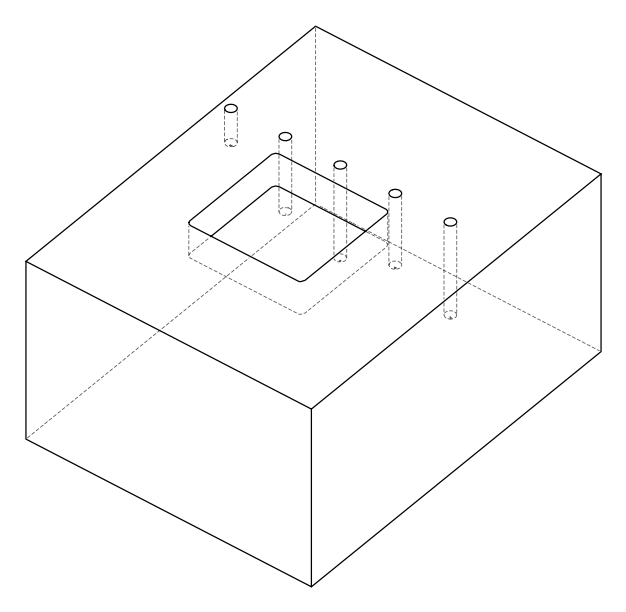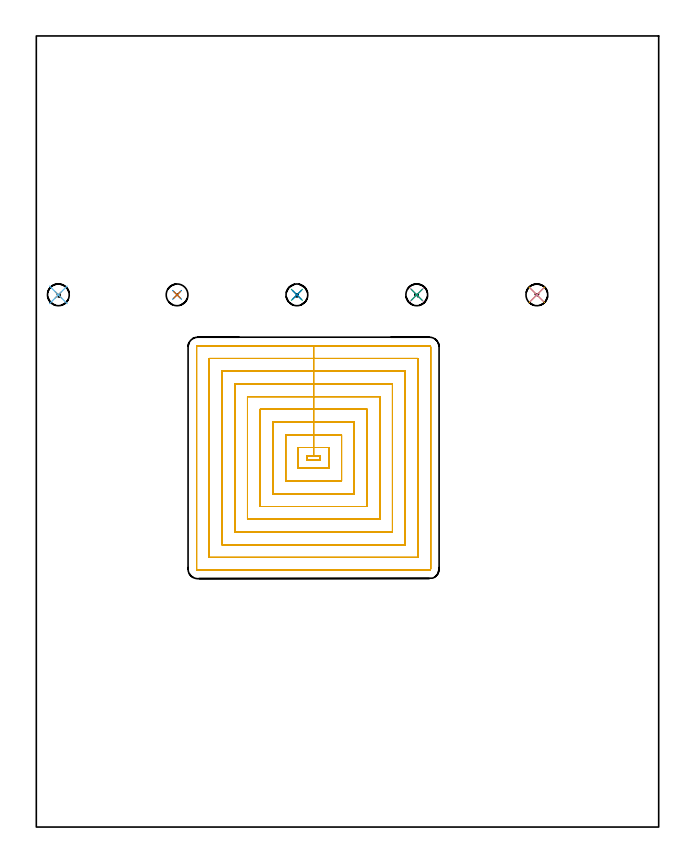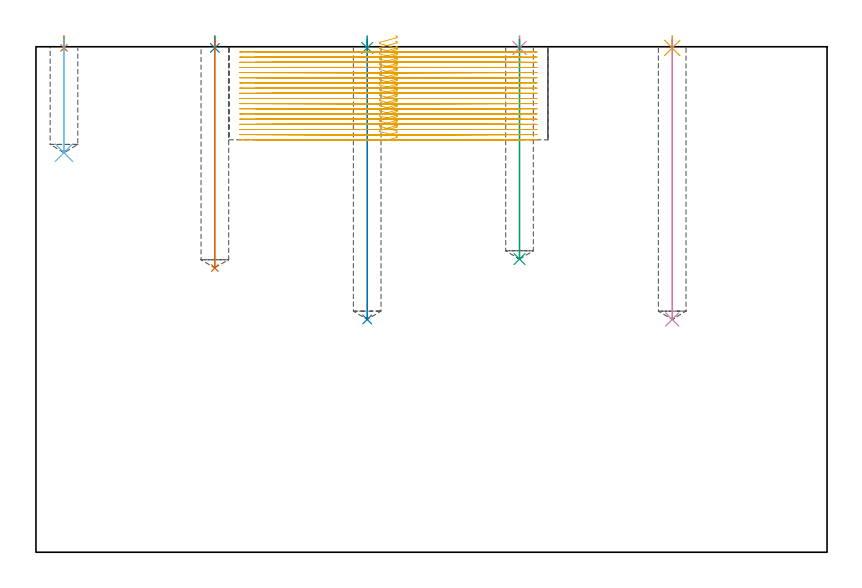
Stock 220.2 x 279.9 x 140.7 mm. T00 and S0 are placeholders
(PLAN: 11 operations, 2 tool changes, 63 min)
(1 SPOT_DRILL | STEP1POCKET | NXT0321_9005460120000 | 0.03 min | 2 mm3)
(2 SPOT_DRILL_1 | STEP1POCKET_1 | NXT0321_9005460120000 | 0.03 min | 0 mm3)
(3 SPOT_DRILL_2 | STEP1POCKET_2 | NXT0321_9005460120000 | 0.03 min | 0 mm3)
(4 SPOT_DRILL_3 | STEP1POCKET_3 | NXT0321_9005460120000 | 0.03 min | 0 mm3)
(5 SPOT_DRILL_4 | STEP1POCKET_4 | NXT0321_9005460120000 | 0.03 min | 1 mm3)
(6 DRILL_BLIND_HOLE_INTO_CENTER | STEP1POCKET | UGT0301_472 | 0.13 min | 1296 mm3)
(7 DRILL_BLIND_HOLE_INTO_CENTER_1 | STEP1POCKET_1 | UGT0301_472 | 0.26 min | 2784 mm3)
(8 DRILL_BLIND_HOLE_INTO_CENTER_2 | STEP1POCKET_2 | UGT0301_472 | 0.31 min | 3449 mm3)
(9 DRILL_BLIND_HOLE_INTO_CENTER_3 | STEP1POCKET_3 | UGT0301_472 | 0.25 min | 2670 mm3)
(10 DRILL_BLIND_HOLE_INTO_CENTER_4 | STEP1POCKET_4 | UGT0301_472 | 0.31 min | 3447 mm3)
(11 MILL_RECTANGULAR_POCKET | POCKET_RECTANGULAR_STRAIGHT | NXT0201_008 | Follow Part, ap 1.5, ae 75% | 61.62 min | 196180 mm3)
(TOOL NXT0321_9005460120000 | NC Spot Drill, 142deg, 12mm, Carbide, Uncoated | D12 PA142 FL30 Z2)
(TOOL UGT0301_472 | Carbide Drill 7.7 mm | D7.7 PA118 FL76 Z2)
(TOOL NXT0201_008 | ENDMILL 6mm [2P460-0600-NA 1630] | D6 FL26 Z6)
(OP 1 SPOT_DRILL)
G17 G21 G94 G90
T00 M6
G54
G17 G0 G90 X7.8 Y188.3 S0 M3
G43 Z150.7 H0
G94 G81 G98 Z140.369 F250. R143.7
G80
M5
M2
(OP 2 SPOT_DRILL_1)
G17 G21 G94 G90
T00 M6
G54
G17 G0 G90 X49.8 Y188.3 S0 M3
G43 Z150.7 H0
G94 G81 G98 Z140.369 F250. R143.7
G80
M5
M2
(OP 3 SPOT_DRILL_2)
G17 G21 G94 G90
T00 M6
G54
G17 G0 G90 X92.2 Y188.3 S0 M3
G43 Z150.7 H0
G94 G81 G98 Z140.369 F250. R143.7
G80
M5
M2
(OP 4 SPOT_DRILL_3)
G17 G21 G94 G90
T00 M6
G54
G17 G0 G90 X134.6 Y188.3 S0 M3
G43 Z150.7 H0
G94 G81 G98 Z140.369 F250. R143.7
G80
M5
M2
(OP 5 SPOT_DRILL_4)
G17 G21 G94 G90
T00 M6
G54
G17 G0 G90 X177.1 Y188.3 S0 M3
G43 Z150.7 H0
G94 G81 G98 Z140.369 F250. R143.7
G80
M5
M2
(OP 6 DRILL_BLIND_HOLE_INTO_CENTER)
G17 G21 G94 G90
T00 M6
G54
G17 G0 G90 X7.8 Y188.3 S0 M3
G43 Z150.7 H0
G94 G81 G98 Z111.2 F250. R142.7
G80
M5
M2
(OP 7 DRILL_BLIND_HOLE_INTO_CENTER_1)
G17 G21 G94 G90
T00 M6
G54
G17 G0 G90 X49.8 Y188.3 S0 M3
G43 Z150.7 H0
G94 G81 G98 Z79.1 F250. R142.7
G80
M5
M2
(OP 8 DRILL_BLIND_HOLE_INTO_CENTER_2)
G17 G21 G94 G90
T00 M6
G54
G17 G0 G90 X92.2 Y188.3 S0 M3
G43 Z150.7 H0
G94 G81 G98 Z64.8 F250. R142.7
G80
M5
M2
(OP 9 DRILL_BLIND_HOLE_INTO_CENTER_3)
G17 G21 G94 G90
T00 M6
G54
G17 G0 G90 X134.6 Y188.3 S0 M3
G43 Z150.7 H0
G94 G81 G98 Z81.6 F250. R142.7
G80
M5
M2
(OP 10 DRILL_BLIND_HOLE_INTO_CENTER_4)
G17 G21 G94 G90
T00 M6
G54
G17 G0 G90 X177.1 Y188.3 S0 M3
G43 Z150.7 H0
G94 G81 G98 Z64.8 F250. R142.7
G80
M5
M2
(OP 11 MILL_RECTANGULAR_POCKET)
G17 G21 G94 G90
T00 M6
G54
G17 G0 G90 X100.134 Y129.9 S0 M3
G43 Z150.7 H1
Z143.7
G94 G1 X100.5 Z143.602 F250.
Y131.3 Z143.227
X95.7 Z141.941
Y129.9 Z141.565
X100.5 Z140.279
Y131.3 Z139.904
X98.1 Z139.261
X95.7 F500.
Y129.9
X100.5
Y131.3
X98.1
Y134.3
X92.7
Y126.9
X103.5
Y134.3
X98.1
Y138.8
X88.2
Y122.4
X108.
Y138.8
X98.1
Y143.3
X83.7
Y117.9
X112.5
Y143.3
X98.1
Y147.8
X79.2
Y113.4
X117.
Y147.8
X98.1
Y152.3
X74.7
Y108.9
X121.5
Y152.3
X98.1
Y156.8
X70.2
Y104.4
X126.
Y156.8
X98.1
Y161.3
X65.7
Y99.9
X130.5
Y161.3
X98.1
Y165.8
X61.2
Y95.4
X135.
Y165.8
X98.1
Y170.3
X57.1
G3 X56.7 Y169.9 R0.4
G1 Y91.3
G3 X57.1 Y90.9 R0.4
G1 X139.1
G3 X139.5 Y91.3 R0.4
G1 Y169.9
G3 X139.1 Y170.3 R0.4
G1 X98.1
X97.1
G0 X100.134 Y129.9 Z142.261
G1 X100.5 Z142.163 F250.
Y131.3 Z141.788
X95.7 Z140.502
Y129.9 Z140.126
X100.5 Z138.84
Y131.3 Z138.465
X98.1 Z137.822
X95.7 F500.
Y129.9
X100.5
Y131.3
X98.1
Y134.3
X92.7
Y126.9
X103.5
Y134.3
X98.1
Y138.8
X88.2
Y122.4
X108.
Y138.8
X98.1
Y143.3
X83.7
Y117.9
X112.5
Y143.3
X98.1
Y147.8
X79.2
Y113.4
X117.
Y147.8
X98.1
Y152.3
X74.7
Y108.9
X121.5
Y152.3
X98.1
Y156.8
X70.2
Y104.4
X126.
Y156.8
X98.1
Y161.3
X65.7
Y99.9
X130.5
Y161.3
X98.1
Y165.8
X61.2
Y95.4
X135.
Y165.8
X98.1
Y170.3
X57.1
G3 X56.7 Y169.9 R0.4
G1 Y91.3
G3 X57.1 Y90.9 R0.4
G1 X139.1
G3 X139.5 Y91.3 R0.4
G1 Y169.9
G3 X139.1 Y170.3 R0.4
G1 X98.1
X97.1
G0 X100.134 Y129.9 Z140.822
G1 X100.5 Z140.724 F250.
Y131.3 Z140.349
X95.7 Z139.063
Y129.9 Z138.688
X100.5 Z137.401
Y131.3 Z137.026
X98.1 Z136.383
X95.7 F500.
Y129.9
X100.5
Y131.3
X98.1
Y134.3
X92.7
Y126.9
X103.5
Y134.3
X98.1
Y138.8
X88.2
Y122.4
X108.
Y138.8
X98.1
Y143.3
X83.7
Y117.9
X112.5
Y143.3
X98.1
Y147.8
X79.2
Y113.4
X117.
Y147.8
X98.1
Y152.3
X74.7
Y108.9
X121.5
Y152.3
X98.1
Y156.8
X70.2
Y104.4
X126.
Y156.8
X98.1
Y161.3
X65.7
Y99.9
X130.5
Y161.3
X98.1
Y165.8
X61.2
Y95.4
X135.
Y165.8
X98.1
Y170.3
X57.1
G3 X56.7 Y169.9 R0.4
G1 Y91.3
G3 X57.1 Y90.9 R0.4
G1 X139.1
G3 X139.5 Y91.3 R0.4
G1 Y169.9
G3 X139.1 Y170.3 R0.4
G1 X98.1
X97.1
G0 X100.134 Y129.9 Z139.383
G1 X100.5 Z139.285 F250.
Y131.3 Z138.91
X95.7 Z137.624
Y129.9 Z137.249
X100.5 Z135.963
Y131.3 Z135.587
X98.1 Z134.944
X95.7 F500.
Y129.9
X100.5
Y131.3
X98.1
Y134.3
X92.7
Y126.9
X103.5
Y134.3
X98.1
Y138.8
X88.2
Y122.4
X108.
Y138.8
X98.1
Y143.3
X83.7
Y117.9
X112.5
Y143.3
X98.1
Y147.8
X79.2
Y113.4
X117.
Y147.8
X98.1
Y152.3
X74.7
Y108.9
X121.5
Y152.3
X98.1
Y156.8
X70.2
Y104.4
X126.
Y156.8
X98.1
Y161.3
X65.7
Y99.9
X130.5
Y161.3
X98.1
Y165.8
X61.2
Y95.4
X135.
Y165.8
X98.1
Y170.3
X57.1
G3 X56.7 Y169.9 R0.4
G1 Y91.3
G3 X57.1 Y90.9 R0.4
G1 X139.1
G3 X139.5 Y91.3 R0.4
G1 Y169.9
G3 X139.1 Y170.3 R0.4
G1 X98.1
X97.1
G0 X100.134 Y129.9 Z137.944
G1 X100.5 Z137.846 F250.
Y131.3 Z137.471
X95.7 Z136.185
Y129.9 Z135.81
X100.5 Z134.524
Y131.3 Z134.149
X98.1 Z133.505
X95.7 F500.
Y129.9
X100.5
Y131.3
X98.1
Y134.3
X92.7
Y126.9
X103.5
Y134.3
X98.1
Y138.8
X88.2
Y122.4
X108.
Y138.8
X98.1
Y143.3
X83.7
Y117.9
X112.5
Y143.3
X98.1
Y147.8
X79.2
Y113.4
X117.
Y147.8
X98.1
Y152.3
X74.7
Y108.9
X121.5
Y152.3
X98.1
Y156.8
X70.2
Y104.4
X126.
Y156.8
X98.1
Y161.3
X65.7
Y99.9
X130.5
Y161.3
X98.1
Y165.8
X61.2
Y95.4
X135.
Y165.8
X98.1
Y170.3
X57.1
G3 X56.7 Y169.9 R0.4
G1 Y91.3
G3 X57.1 Y90.9 R0.4
G1 X139.1
G3 X139.5 Y91.3 R0.4
G1 Y169.9
G3 X139.1 Y170.3 R0.4
G1 X98.1
X97.1
G0 X100.134 Y129.9 Z136.505
G1 X100.5 Z136.407 F250.
Y131.3 Z136.032
X95.7 Z134.746
Y129.9 Z134.371
X100.5 Z133.085
Y131.3 Z132.71
X98.1 Z132.067
X95.7 F500.
Y129.9
X100.5
Y131.3
X98.1
Y134.3
X92.7
Y126.9
X103.5
Y134.3
X98.1
Y138.8
X88.2
Y122.4
X108.
Y138.8
X98.1
Y143.3
X83.7
Y117.9
X112.5
Y143.3
X98.1
Y147.8
X79.2
Y113.4
X117.
Y147.8
X98.1
Y152.3
X74.7
Y108.9
X121.5
Y152.3
X98.1
Y156.8
X70.2
Y104.4
X126.
Y156.8
X98.1
Y161.3
X65.7
Y99.9
X130.5
Y161.3
X98.1
Y165.8
X61.2
Y95.4
X135.
Y165.8
X98.1
Y170.3
X57.1
G3 X56.7 Y169.9 R0.4
G1 Y91.3
G3 X57.1 Y90.9 R0.4
G1 X139.1
G3 X139.5 Y91.3 R0.4
G1 Y169.9
G3 X139.1 Y170.3 R0.4
G1 X98.1
X97.1
G0 X100.134 Y129.9 Z135.067
G1 X100.5 Z134.968 F250.
Y131.3 Z134.593
X95.7 Z133.307
Y129.9 Z132.932
X100.5 Z131.646
Y131.3 Z131.271
X98.1 Z130.628
X95.7 F500.
Y129.9
X100.5
Y131.3
X98.1
Y134.3
X92.7
Y126.9
X103.5
Y134.3
X98.1
Y138.8
X88.2
Y122.4
X108.
Y138.8
X98.1
Y143.3
X83.7
Y117.9
X112.5
Y143.3
X98.1
Y147.8
X79.2
Y113.4
X117.
Y147.8
X98.1
Y152.3
X74.7
Y108.9
X121.5
Y152.3
X98.1
Y156.8
X70.2
Y104.4
X126.
Y156.8
X98.1
Y161.3
X65.7
Y99.9
X130.5
Y161.3
X98.1
Y165.8
X61.2
Y95.4
X135.
Y165.8
X98.1
Y170.3
X57.1
G3 X56.7 Y169.9 R0.4
G1 Y91.3
G3 X57.1 Y90.9 R0.4
G1 X139.1
G3 X139.5 Y91.3 R0.4
G1 Y169.9
G3 X139.1 Y170.3 R0.4
G1 X98.1
X97.1
G0 X100.134 Y129.9 Z133.628
G1 X100.5 Z133.53 F250.
Y131.3 Z133.154
X95.7 Z131.868
Y129.9 Z131.493
X100.5 Z130.207
Y131.3 Z129.832
X98.1 Z129.189
X95.7 F500.
Y129.9
X100.5
Y131.3
X98.1
Y134.3
X92.7
Y126.9
X103.5
Y134.3
X98.1
Y138.8
X88.2
Y122.4
X108.
Y138.8
X98.1
Y143.3
X83.7
Y117.9
X112.5
Y143.3
X98.1
Y147.8
X79.2
Y113.4
X117.
Y147.8
X98.1
Y152.3
X74.7
Y108.9
X121.5
Y152.3
X98.1
Y156.8
X70.2
Y104.4
X126.
Y156.8
X98.1
Y161.3
X65.7
Y99.9
X130.5
Y161.3
X98.1
Y165.8
X61.2
Y95.4
X135.
Y165.8
X98.1
Y170.3
X57.1
G3 X56.7 Y169.9 R0.4
G1 Y91.3
G3 X57.1 Y90.9 R0.4
G1 X139.1
G3 X139.5 Y91.3 R0.4
G1 Y169.9
G3 X139.1 Y170.3 R0.4
G1 X98.1
X97.1
G0 X100.134 Y129.9 Z132.189
G1 X100.5 Z132.091 F250.
Y131.3 Z131.716
X95.7 Z130.429
Y129.9 Z130.054
X100.5 Z128.768
Y131.3 Z128.393
X98.1 Z127.75
X95.7 F500.
Y129.9
X100.5
Y131.3
X98.1
Y134.3
X92.7
Y126.9
X103.5
Y134.3
X98.1
Y138.8
X88.2
Y122.4
X108.
Y138.8
X98.1
Y143.3
X83.7
Y117.9
X112.5
Y143.3
X98.1
Y147.8
X79.2
Y113.4
X117.
Y147.8
X98.1
Y152.3
X74.7
Y108.9
X121.5
Y152.3
X98.1
Y156.8
X70.2
Y104.4
X126.
Y156.8
X98.1
Y161.3
X65.7
Y99.9
X130.5
Y161.3
X98.1
Y165.8
X61.2
Y95.4
X135.
Y165.8
X98.1
Y170.3
X57.1
G3 X56.7 Y169.9 R0.4
G1 Y91.3
G3 X57.1 Y90.9 R0.4
G1 X139.1
G3 X139.5 Y91.3 R0.4
G1 Y169.9
G3 X139.1 Y170.3 R0.4
G1 X98.1
X97.1
G0 X100.134 Y129.9 Z130.75
G1 X100.5 Z130.652 F250.
Y131.3 Z130.277
X95.7 Z128.991
Y129.9 Z128.615
X100.5 Z127.329
Y131.3 Z126.954
X98.1 Z126.311
X95.7 F500.
Y129.9
X100.5
Y131.3
X98.1
Y134.3
X92.7
Y126.9
X103.5
Y134.3
X98.1
Y138.8
X88.2
Y122.4
X108.
Y138.8
X98.1
Y143.3
X83.7
Y117.9
X112.5
Y143.3
X98.1
Y147.8
X79.2
Y113.4
X117.
Y147.8
X98.1
Y152.3
X74.7
Y108.9
X121.5
Y152.3
X98.1
Y156.8
X70.2
Y104.4
X126.
Y156.8
X98.1
Y161.3
X65.7
Y99.9
X130.5
Y161.3
X98.1
Y165.8
X61.2
Y95.4
X135.
Y165.8
X98.1
Y170.3
X57.1
G3 X56.7 Y169.9 R0.4
G1 Y91.3
G3 X57.1 Y90.9 R0.4
G1 X139.1
G3 X139.5 Y91.3 R0.4
G1 Y169.9
G3 X139.1 Y170.3 R0.4
G1 X98.1
X97.1
G0 X100.134 Y129.9 Z129.311
G1 X100.5 Z129.213 F250.
Y131.3 Z128.838
X95.7 Z127.552
Y129.9 Z127.177
X100.5 Z125.89
Y131.3 Z125.515
X98.1 Z124.872
X95.7 F500.
Y129.9
X100.5
Y131.3
X98.1
Y134.3
X92.7
Y126.9
X103.5
Y134.3
X98.1
Y138.8
X88.2
Y122.4
X108.
Y138.8
X98.1
Y143.3
X83.7
Y117.9
X112.5
Y143.3
X98.1
Y147.8
X79.2
Y113.4
X117.
Y147.8
X98.1
Y152.3
X74.7
Y108.9
X121.5
Y152.3
X98.1
Y156.8
X70.2
Y104.4
X126.
Y156.8
X98.1
Y161.3
X65.7
Y99.9
X130.5
Y161.3
X98.1
Y165.8
X61.2
Y95.4
X135.
Y165.8
X98.1
Y170.3
X57.1
G3 X56.7 Y169.9 R0.4
G1 Y91.3
G3 X57.1 Y90.9 R0.4
G1 X139.1
G3 X139.5 Y91.3 R0.4
G1 Y169.9
G3 X139.1 Y170.3 R0.4
G1 X98.1
X97.1
G0 X100.134 Y129.9 Z127.872
G1 X100.5 Z127.774 F250.
Y131.3 Z127.399
X95.7 Z126.113
Y129.9 Z125.738
X100.5 Z124.452
Y131.3 Z124.076
X98.1 Z123.433
X95.7 F500.
Y129.9
X100.5
Y131.3
X98.1
Y134.3
X92.7
Y126.9
X103.5
Y134.3
X98.1
Y138.8
X88.2
Y122.4
X108.
Y138.8
X98.1
Y143.3
X83.7
Y117.9
X112.5
Y143.3
X98.1
Y147.8
X79.2
Y113.4
X117.
Y147.8
X98.1
Y152.3
X74.7
Y108.9
X121.5
Y152.3
X98.1
Y156.8
X70.2
Y104.4
X126.
Y156.8
X98.1
Y161.3
X65.7
Y99.9
X130.5
Y161.3
X98.1
Y165.8
X61.2
Y95.4
X135.
Y165.8
X98.1
Y170.3
X57.1
G3 X56.7 Y169.9 R0.4
G1 Y91.3
G3 X57.1 Y90.9 R0.4
G1 X139.1
G3 X139.5 Y91.3 R0.4
G1 Y169.9
G3 X139.1 Y170.3 R0.4
G1 X98.1
X97.1
G0 X100.134 Y129.9 Z126.433
G1 X100.5 Z126.335 F250.
Y131.3 Z125.96
X95.7 Z124.674
Y129.9 Z124.299
X100.5 Z123.013
Y131.3 Z122.637
X98.1 Z121.994
X95.7 F500.
Y129.9
X100.5
Y131.3
X98.1
Y134.3
X92.7
Y126.9
X103.5
Y134.3
X98.1
Y138.8
X88.2
Y122.4
X108.
Y138.8
X98.1
Y143.3
X83.7
Y117.9
X112.5
Y143.3
X98.1
Y147.8
X79.2
Y113.4
X117.
Y147.8
X98.1
Y152.3
X74.7
Y108.9
X121.5
Y152.3
X98.1
Y156.8
X70.2
Y104.4
X126.
Y156.8
X98.1
Y161.3
X65.7
Y99.9
X130.5
Y161.3
X98.1
Y165.8
X61.2
Y95.4
X135.
Y165.8
X98.1
Y170.3
X57.1
G3 X56.7 Y169.9 R0.4
G1 Y91.3
G3 X57.1 Y90.9 R0.4
G1 X139.1
G3 X139.5 Y91.3 R0.4
G1 Y169.9
G3 X139.1 Y170.3 R0.4
G1 X98.1
X97.1
G0 X100.134 Y129.9 Z124.994
G1 X100.5 Z124.896 F250.
Y131.3 Z124.521
X95.7 Z123.235
Y129.9 Z122.86
X100.5 Z121.574
Y131.3 Z121.199
X98.1 Z120.556
X95.7 F500.
Y129.9
X100.5
Y131.3
X98.1
Y134.3
X92.7
Y126.9
X103.5
Y134.3
X98.1
Y138.8
X88.2
Y122.4
X108.
Y138.8
X98.1
Y143.3
X83.7
Y117.9
X112.5
Y143.3
X98.1
Y147.8
X79.2
Y113.4
X117.
Y147.8
X98.1
Y152.3
X74.7
Y108.9
X121.5
Y152.3
X98.1
Y156.8
X70.2
Y104.4
X126.
Y156.8
X98.1
Y161.3
X65.7
Y99.9
X130.5
Y161.3
X98.1
Y165.8
X61.2
Y95.4
X135.
Y165.8
X98.1
Y170.3
X57.1
G3 X56.7 Y169.9 R0.4
G1 Y91.3
G3 X57.1 Y90.9 R0.4
G1 X139.1
G3 X139.5 Y91.3 R0.4
G1 Y169.9
G3 X139.1 Y170.3 R0.4
G1 X98.1
X97.1
G0 X100.134 Y129.9 Z123.556
G1 X100.5 Z123.457 F250.
Y131.3 Z123.082
X95.7 Z121.796
Y129.9 Z121.421
X100.5 Z120.135
Y131.3 Z119.76
X98.1 Z119.117
X95.7 F500.
Y129.9
X100.5
Y131.3
X98.1
Y134.3
X92.7
Y126.9
X103.5
Y134.3
X98.1
Y138.8
X88.2
Y122.4
X108.
Y138.8
X98.1
Y143.3
X83.7
Y117.9
X112.5
Y143.3
X98.1
Y147.8
X79.2
Y113.4
X117.
Y147.8
X98.1
Y152.3
X74.7
Y108.9
X121.5
Y152.3
X98.1
Y156.8
X70.2
Y104.4
X126.
Y156.8
X98.1
Y161.3
X65.7
Y99.9
X130.5
Y161.3
X98.1
Y165.8
X61.2
Y95.4
X135.
Y165.8
X98.1
Y170.3
X57.1
G3 X56.7 Y169.9 R0.4
G1 Y91.3
G3 X57.1 Y90.9 R0.4
G1 X139.1
G3 X139.5 Y91.3 R0.4
G1 Y169.9
G3 X139.1 Y170.3 R0.4
G1 X98.1
X97.1
G0 X100.134 Y129.9 Z122.117
G1 X100.5 Z122.019 F250.
Y131.3 Z121.643
X95.7 Z120.357
Y129.9 Z119.982
X100.5 Z118.696
Y131.3 Z118.321
X98.1 Z117.678
X95.7 F500.
Y129.9
X100.5
Y131.3
X98.1
Y134.3
X92.7
Y126.9
X103.5
Y134.3
X98.1
Y138.8
X88.2
Y122.4
X108.
Y138.8
X98.1
Y143.3
X83.7
Y117.9
X112.5
Y143.3
X98.1
Y147.8
X79.2
Y113.4
X117.
Y147.8
X98.1
Y152.3
X74.7
Y108.9
X121.5
Y152.3
X98.1
Y156.8
X70.2
Y104.4
X126.
Y156.8
X98.1
Y161.3
X65.7
Y99.9
X130.5
Y161.3
X98.1
Y165.8
X61.2
Y95.4
X135.
Y165.8
X98.1
Y170.3
X57.1
G3 X56.7 Y169.9 R0.4
G1 Y91.3
G3 X57.1 Y90.9 R0.4
G1 X139.1
G3 X139.5 Y91.3 R0.4
G1 Y169.9
G3 X139.1 Y170.3 R0.4
G1 X98.1
X97.1
G0 X100.134 Y129.9 Z120.678
G1 X100.5 Z120.58 F250.
Y131.3 Z120.205
X95.7 Z118.918
Y129.9 Z118.543
X100.5 Z117.257
Y131.3 Z116.882
X98.1 Z116.239
X95.7 F500.
Y129.9
X100.5
Y131.3
X98.1
Y134.3
X92.7
Y126.9
X103.5
Y134.3
X98.1
Y138.8
X88.2
Y122.4
X108.
Y138.8
X98.1
Y143.3
X83.7
Y117.9
X112.5
Y143.3
X98.1
Y147.8
X79.2
Y113.4
X117.
Y147.8
X98.1
Y152.3
X74.7
Y108.9
X121.5
Y152.3
X98.1
Y156.8
X70.2
Y104.4
X126.
Y156.8
X98.1
Y161.3
X65.7
Y99.9
X130.5
Y161.3
X98.1
Y165.8
X61.2
Y95.4
X135.
Y165.8
X98.1
Y170.3
X57.1
G3 X56.7 Y169.9 R0.4
G1 Y91.3
G3 X57.1 Y90.9 R0.4
G1 X139.1
G3 X139.5 Y91.3 R0.4
G1 Y169.9
G3 X139.1 Y170.3 R0.4
G1 X98.1
X97.1
G0 X100.134 Y129.9 Z119.239
G1 X100.5 Z119.141 F250.
Y131.3 Z118.766
X95.7 Z117.479
Y129.9 Z117.104
X100.5 Z115.818
Y131.3 Z115.443
X98.1 Z114.8
X95.7 F500.
Y129.9
X100.5
Y131.3
X98.1
Y134.3
X92.7
Y126.9
X103.5
Y134.3
X98.1
Y138.8
X88.2
Y122.4
X108.
Y138.8
X98.1
Y143.3
X83.7
Y117.9
X112.5
Y143.3
X98.1
Y147.8
X79.2
Y113.4
X117.
Y147.8
X98.1
Y152.3
X74.7
Y108.9
X121.5
Y152.3
X98.1
Y156.8
X70.2
Y104.4
X126.
Y156.8
X98.1
Y161.3
X65.7
Y99.9
X130.5
Y161.3
X98.1
Y165.8
X61.2
Y95.4
X135.
Y165.8
X98.1
Y170.3
X57.1
G3 X56.7 Y169.9 R0.4
G1 Y91.3
G3 X57.1 Y90.9 R0.4
G1 X139.1
G3 X139.5 Y91.3 R0.4
G1 Y169.9
G3 X139.1 Y170.3 R0.4
G1 X98.1
X97.1
G0 Z150.7
M5
M2
